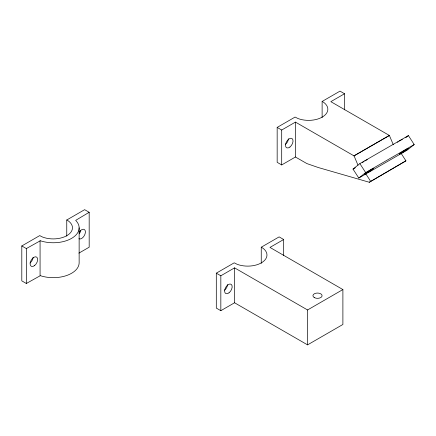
<?xml version="1.0" encoding="UTF-8"?>
<svg xmlns="http://www.w3.org/2000/svg" width="436" height="436" viewBox="0 0 436 436"><rect width="100%" height="100%" fill="white"/><g stroke="black" fill="none" stroke-linecap="round" stroke-linejoin="round"><path stroke-width="0.65" d="M366.398 173.659L358.795 178.052L353.007 169.097L359.869 163.614L408.412 135.591L414.2 144.545L407.338 150.028L367.57 172.988M405.769 137.7L408.412 135.591M358.795 178.052L365.657 172.569L414.2 144.545M322.122 117.567L322.122 101.457L323.038 101.915A19.238 11.107 0 0 1 323.098 116.565A19.238 11.107 0 0 1 297.957 118.516L295.085 117.066L277.165 127.41L277.165 162.323L281.7 164.939L295.439 157.009L306.906 163.593L318.285 167.528L369.287 182.259L405.921 160.84L401.164 153.428M405.921 160.84L369.287 182.259M79.139 227.826L79.139 262.739A25.866 14.933 0 0 1 40.341 275.672L26.334 283.482L21.8 280.866L21.8 245.953L39.714 235.609L42.586 237.059A19.238 11.107 0 0 0 67.733 235.108A19.238 11.107 0 0 0 67.667 220.458L66.757 220L66.757 236.11M66.757 220L84.644 209.672L89.178 212.288L89.178 247.201L78.894 253.136M21.8 245.953L26.334 248.575L40.341 240.759A25.866 14.933 0 0 0 71.564 238.388A25.866 14.933 0 0 0 75.673 220.36L89.178 212.288M322.122 101.457L340.009 91.129L344.544 93.745L344.544 109.861M277.165 127.41L281.7 130.032L295.439 122.096L353.999 155.87L389.392 135.465L393.31 144.774M344.544 93.745L330.831 101.664L389.392 135.465M353.999 155.87L389.332 135.471M353.007 169.097L355.345 167.746M283.678 255.616L283.678 239.506L269.966 247.419L342.892 289.564L342.892 324.471L307.56 344.871L234.568 302.764L220.834 310.694L216.3 308.078L216.3 273.17L234.214 262.826L237.086 264.271A19.238 11.107 0 0 0 262.232 262.319A19.238 11.107 0 0 0 262.167 247.675L261.251 247.212L261.251 263.328M261.251 247.212L279.138 236.884L283.678 239.506M216.3 273.17L220.834 275.786L234.568 267.857L307.56 309.963L342.892 289.564M359.869 163.614L365.657 172.569M365.831 173.828L370.589 181.24M354.059 155.865L357.978 165.173M307.56 309.963L307.56 344.871M295.439 122.096L295.439 157.009M281.7 130.032L281.7 164.939M234.568 267.857L234.568 302.764M220.834 275.786L220.834 310.694M40.074 240.639L40.074 275.552M26.334 248.575L26.334 283.482M362.441 162.508A5.346 0.382 -32.9 0 1 363.613 161.751M364.763 161.037A5.346 0.382 -32.9 0 1 367.303 159.636M397.43 142.289A5.346 0.382 -32.9 0 1 398.215 141.782M399.371 141.062A5.346 0.382 -32.9 0 1 401.327 139.929M401.997 139.596A5.346 0.382 -32.9 0 1 402.395 139.455M288.485 138.746A5.346 3.085 -60 0 1 285.351 144.441M227.619 284.501A5.346 3.085 -60 0 1 224.486 290.202M79.189 232.17A5.346 3.085 -60 0 1 84.442 229.576A5.346 3.085 -60 0 1 84.213 235.783A5.346 3.085 -60 0 1 78.949 238.737M33.12 257.289A5.346 3.085 -60 0 1 29.986 262.984M80.736 230.513A5.346 3.085 -60 0 1 79.254 233.816M401.371 153.259A5.346 0.382 -32.9 0 0 408.281 148.458A5.346 0.382 -32.9 0 0 401.736 152.246A5.346 0.382 -32.9 0 0 401.371 153.259M366.463 173.414A5.346 0.382 -32.9 0 0 373.505 168.558A5.346 0.382 -32.9 0 0 367.117 172.215A5.346 0.382 -32.9 0 0 366.463 173.414M289.886 147.063A5.346 3.085 -60 0 0 292.175 138.659A5.346 3.085 -60 0 0 285.722 143.64A5.346 3.085 -60 0 0 289.886 147.063M229.02 292.818A5.346 3.085 -60 0 0 231.303 284.414A5.346 3.085 -60 0 0 224.851 289.395A5.346 3.085 -60 0 0 229.02 292.818M314.421 297.657A4.594 2.654 0 0 0 322.002 296.251A4.594 2.654 0 0 0 316.1 293.166A4.594 2.654 0 0 0 314.421 297.657M34.52 265.606A5.346 3.085 -60 0 0 36.809 257.202A5.346 3.085 -60 0 0 30.351 262.183A5.346 3.085 -60 0 0 34.52 265.606"/></g></svg>
